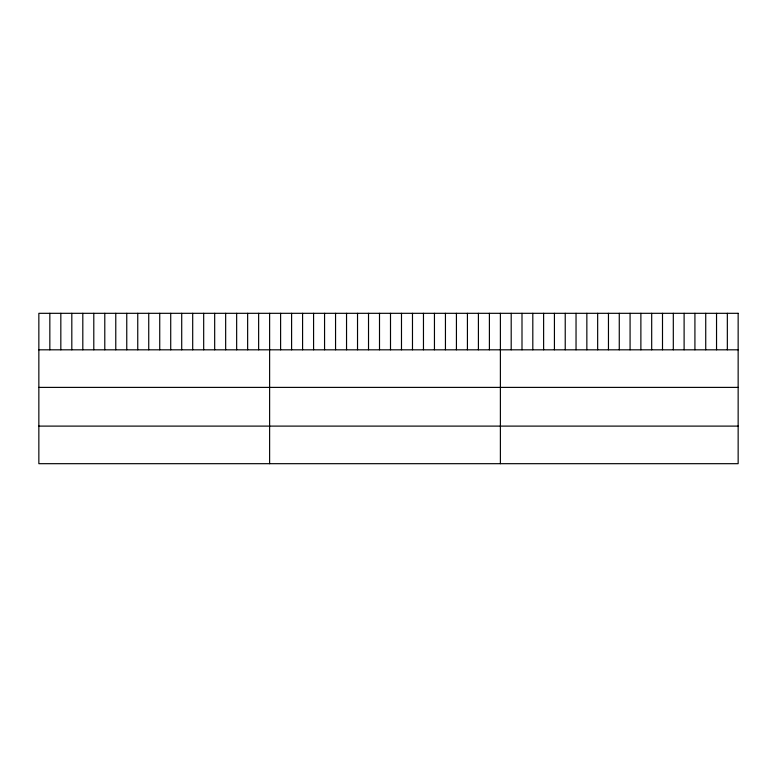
<?xml version="1.0" encoding="UTF-8"?>
<svg xmlns="http://www.w3.org/2000/svg" width="777" height="777" viewBox="0 0 777 777"><rect width="100%" height="100%" fill="white"/><g stroke="black" fill="none" stroke-linecap="round" stroke-linejoin="round"><path stroke-width="1.17" d="M38.85 349.815L738.15 349.815M38.85 387.393L738.15 387.393M38.85 426.107L738.15 426.107M727.34 313.316L727.34 349.815M716.54 313.316L716.54 349.815M705.73 313.316L705.73 349.815M694.92 313.316L694.92 349.815M684.11 313.316L684.11 349.815M673.309 313.316L673.309 349.815M662.499 313.316L662.499 349.815M651.689 313.316L651.689 349.815M640.879 313.316L640.879 349.815M630.079 313.316L630.079 349.815M619.269 313.316L619.269 349.815M608.459 313.316L608.459 349.815M597.659 313.316L597.659 349.815M586.849 313.316L586.849 349.815M576.039 313.316L576.039 349.815M565.229 313.316L565.229 349.815M554.428 313.316L554.428 349.815M543.618 313.316L543.618 349.815M532.808 313.316L532.808 349.815M521.998 313.316L521.998 349.815M511.198 313.316L511.198 349.815M500.388 313.316L500.388 463.684M489.403 313.316L489.403 349.815M478.409 313.316L478.409 349.815M467.424 313.316L467.424 349.815M456.429 313.316L456.429 349.815M445.444 313.316L445.444 349.815M434.45 313.316L434.45 349.815M423.465 313.316L423.465 349.815M412.48 313.316L412.48 349.815M401.486 313.316L401.486 349.815M390.501 313.316L390.501 349.815M379.506 313.316L379.506 349.815M368.521 313.316L368.521 349.815M357.527 313.316L357.527 349.815M346.542 313.316L346.542 349.815M335.557 313.316L335.557 349.815M324.563 313.316L324.563 349.815M313.578 313.316L313.578 349.815M302.583 313.316L302.583 349.815M291.598 313.316L291.598 349.815M280.604 313.316L280.604 349.815M269.619 313.316L269.619 463.684M258.634 313.316L258.634 349.815M247.64 313.316L247.64 349.815M236.655 313.316L236.655 349.815M225.66 313.316L225.66 349.815M214.675 313.316L214.675 349.815M203.681 313.316L203.681 349.815M192.696 313.316L192.696 349.815M181.711 313.316L181.711 349.815M170.717 313.316L170.717 349.815M159.732 313.316L159.732 349.815M148.737 313.316L148.737 349.815M137.752 313.316L137.752 349.815M126.758 313.316L126.758 349.815M115.773 313.316L115.773 349.815M104.788 313.316L104.788 349.815M93.794 313.316L93.794 349.815M82.809 313.316L82.809 349.815M71.814 313.316L71.814 349.815M60.829 313.316L60.829 349.815M49.835 313.316L49.835 349.815M738.15 313.316L38.85 313.316L38.85 463.684L738.15 463.684L738.15 313.316"/></g></svg>
